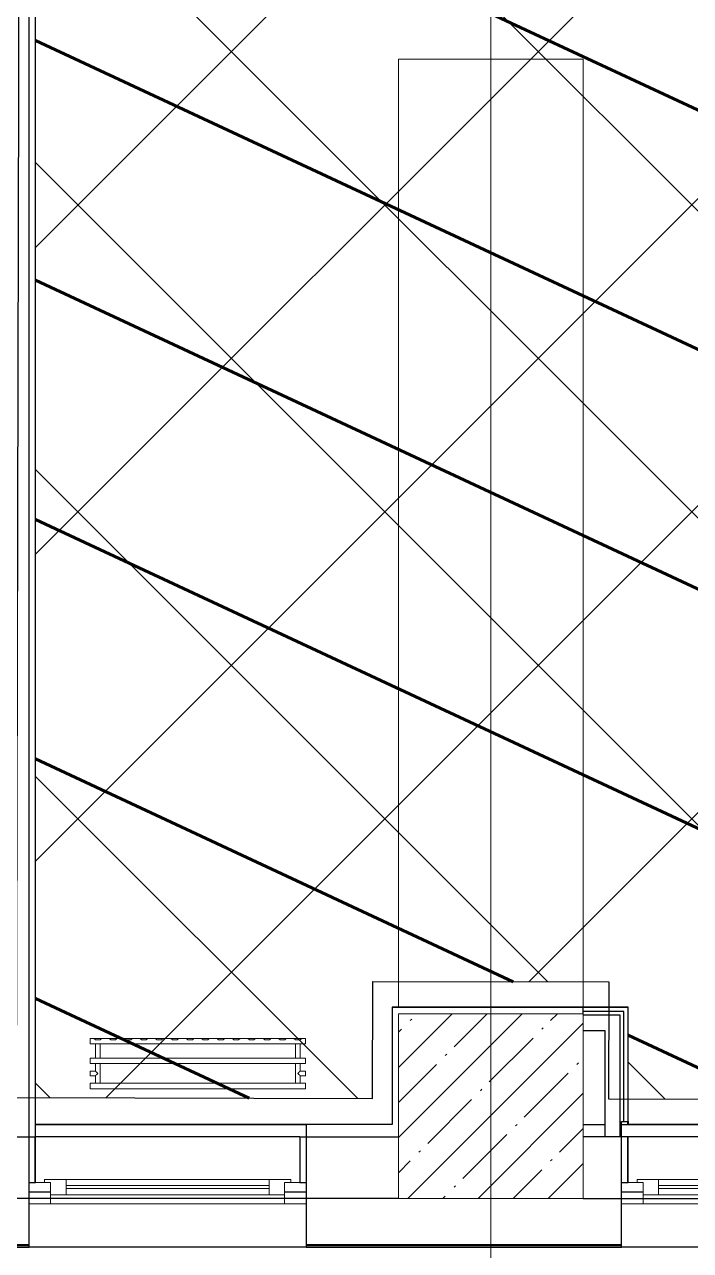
# Model space of a CAD drawing. Header units: millimetres. Extents: x -164500 to 426394, y -23753 to 102118.
# Drawn here: x 20760 to 22923, y -405 to 3577 of the extents above; entities that cross this region are included whole.
import ezdxf

# ---------------------------------------------------------------- set-up
doc = ezdxf.new("R2010")
doc.units = ezdxf.units.MM
for name, color, linetype, lineweight in [('0) шлифовка', 5, 'Continuous', 60), ('5.3) Л-7 Линолеум 4 вып', 230, 'Continuous', 30), ('A-FLOR', 7, 'Continuous', 9), ('A-GLAZ', 7, 'Continuous', 9), ('A-GLAZ-1', 7, 'Continuous', 5), ('S-COLS-1', 7, 'Continuous', 5), ('Оси', 7, 'Continuous', 9)]:
    doc.layers.add(name, color=color, linetype=linetype, lineweight=lineweight)
doc.layers.add('2) защита вин плитк', color=6, linetype='Continuous')
doc.layers.add('3.2.2) Нал-ой пол 4 вып', color=3, linetype='Continuous')
doc.layers.add('M-EQPM-1', color=7, linetype='Continuous', lineweight=9, true_color=0xb2b2b2)

# ---------------------------------------------------------------- blocks, each defined once
blk = doc.blocks.new('120_Окно_СКБ_1Ст - 120_Окно_СКБ_1Ст 900х2500_h_-V46-Объем проектирования 1 этажа')
at = {"layer": 'A-GLAZ'}
for p, q in [((-450, -127), (-450, -57)), ((-450, -57), (-380, -57)), ((-380, -57), (-380, -127)), ((380, -127), (380, -57)), ((380, -57), (450, -57)), ((450, -57), (450, -127)), ((380, -87), (-380, -87)), ((-380, -87), (-380, -127)), ((-330, -137), (-330, -87)), ((330, -137), (330, -87)), ((380, -127), (380, -87)), ((-380, -127), (-450, -127)), ((-380, -127), (-400, -127)), ((-400, -127), (-400, -137)), ((-400, -137), (400, -137)), ((400, -137), (-400, -137)), ((450, -127), (380, -127)), ((400, -127), (380, -127)), ((400, -137), (400, -127))]:
    blk.add_line(p, q, dxfattribs=at)
at = {"layer": 'A-GLAZ-1'}
for p, q in [((450, -57), (-450, -57)), ((-330, -107), (330, -107)), ((330, -117), (-330, -117)), ((-430, -127), (-400, -127)), ((400, -127), (430, -127))]:
    blk.add_line(p, q, dxfattribs=at)
blk = doc.blocks.new('120_Окно_СКБ_2Ст - 120_Окно_СКБ_2Ст 2800х2500_створка_-22445922-Объем проектирования 1 этажа')
at = {"layer": 'A-GLAZ'}
for p, q in [((-1400, -127), (-1400, -57)), ((-1400, -57), (-1330, -57)), ((-1330, -57), (-1330, -127)), ((500, -127), (500, -57)), ((500, -57), (570, -57)), ((570, -57), (570, -127)), ((1330, -127), (1330, -57)), ((1330, -57), (1400, -57)), ((1400, -57), (1400, -127)), ((500, -87), (-1330, -87)), ((-1330, -87), (-1330, -127)), ((-1280, -137), (-1280, -87)), ((450, -137), (450, -87)), ((500, -127), (500, -87)), ((1330, -87), (570, -87)), ((570, -87), (570, -127)), ((620, -137), (620, -87)), ((1280, -137), (1280, -87)), ((1330, -127), (1330, -87)), ((-1330, -127), (-1400, -127)), ((-1330, -127), (-1350, -127)), ((-1350, -127), (-1350, -137)), ((-1350, -137), (520, -137)), ((520, -137), (-1350, -137)), ((570, -127), (500, -127)), ((520, -127), (500, -127)), ((520, -137), (520, -127)), ((570, -127), (550, -127)), ((550, -127), (550, -137)), ((550, -137), (1350, -137)), ((1350, -137), (550, -137)), ((1400, -127), (1330, -127)), ((1350, -127), (1330, -127)), ((1350, -137), (1350, -127))]:
    blk.add_line(p, q, dxfattribs=at)
at = {"layer": 'A-GLAZ-1'}
for p, q in [((1400, -57), (-1400, -57)), ((-1280, -107), (450, -107)), ((450, -117), (-1280, -117)), ((620, -107), (1280, -107)), ((1280, -117), (620, -117)), ((-1380, -127), (-1350, -127)), ((520, -127), (550, -127)), ((1350, -127), (1380, -127))]:
    blk.add_line(p, q, dxfattribs=at)
blk = doc.blocks.new('BSC_Колонна _Прямоугольная - 600х600-V154-Объем проектирования 1 этажа')
at = {"layer": 'S-COLS-1'}
h = blk.add_hatch(dxfattribs=at)
h.set_pattern_fill('FP_156', color=256, style=0, pattern_type=2)
h.set_pattern_definition([(45, (-22210, -200), (-114.0493, 114.0493), []), (45, (-22095.95, -200), (-114.0493, 114.0493), [201.613, -40.323, 6.706, -33.617])])
h.paths.add_polyline_path([(300, -300), (300, 300), (-300, 300), (-300, -300)])
for p, q in [((300, 300), (-300, 300)), ((-300, 300), (-300, -300)), ((300, -300), (300, 300)), ((-300, -300), (300, -300))]:
    blk.add_line(p, q, dxfattribs=at)
blk = doc.blocks.new('radiator_prado_classic_z_tip_30_po exemplyaru - Classic Z Тип 30-500-30677900-Объем проектирования 1 этажа')
at = {"layer": 'M-EQPM-1'}
for p, q in [((0, 228), (0, 210)), ((700, 228), (0, 228)), ((0, 210), (0, 228)), ((0, 228), (12.5, 228)), ((0, 210), (700, 210)), ((17.8, 210), (0, 210)), ((12.5, 228), (37.5, 228)), ((37.5, 228), (12.5, 228)), ((12.5, 228), (37.5, 228)), ((12.5, 228), (17.5, 223)), ((12.5, 228), (17.5, 223)), ((32.5, 223), (17.5, 223)), ((17.5, 223), (32.5, 223)), ((17.5, 210), (17.5, 164)), ((17.5, 210), (17.5, 164)), ((17.8, 210), (17.5, 210)), ((17.5, 210), (17.8, 210)), ((17.8, 210), (17.5, 210)), ((17.5, 210), (32.5, 210)), ((32.2, 210), (17.8, 210)), ((17.8, 210), (32.2, 210)), ((32.2, 210), (17.8, 210)), ((32.5, 210), (32.2, 210)), ((32.2, 210), (32.5, 210)), ((32.5, 210), (32.2, 210)), ((667.8, 210), (32.2, 210)), ((32.5, 223), (37.5, 228)), ((37.5, 228), (32.5, 223)), ((32.5, 164), (32.5, 210)), ((32.5, 164), (32.5, 210)), ((37.5, 228), (62.5, 228)), ((62.5, 228), (87.5, 228)), ((87.5, 228), (62.5, 228)), ((62.5, 228), (87.5, 228)), ((62.5, 228), (67.5, 223)), ((62.5, 228), (67.5, 223)), ((82.5, 223), (67.5, 223)), ((67.5, 223), (82.5, 223)), ((82.5, 223), (87.5, 228)), ((87.5, 228), (82.5, 223)), ((87.5, 228), (112.5, 228)), ((112.5, 228), (137.5, 228)), ((137.5, 228), (112.5, 228)), ((112.5, 228), (137.5, 228)), ((112.5, 228), (117.5, 223)), ((112.5, 228), (117.5, 223)), ((132.5, 223), (117.5, 223)), ((117.5, 223), (132.5, 223)), ((132.5, 223), (137.5, 228)), ((137.5, 228), (132.5, 223)), ((137.5, 228), (162.5, 228)), ((162.5, 228), (187.5, 228)), ((187.5, 228), (162.5, 228)), ((162.5, 228), (187.5, 228)), ((162.5, 228), (167.5, 223)), ((162.5, 228), (167.5, 223)), ((182.5, 223), (167.5, 223)), ((167.5, 223), (182.5, 223)), ((182.5, 223), (187.5, 228)), ((187.5, 228), (182.5, 223)), ((187.5, 228), (212.5, 228)), ((212.5, 228), (237.5, 228)), ((237.5, 228), (212.5, 228)), ((212.5, 228), (237.5, 228)), ((212.5, 228), (217.5, 223)), ((212.5, 228), (217.5, 223)), ((232.5, 223), (217.5, 223)), ((217.5, 223), (232.5, 223)), ((232.5, 223), (237.5, 228)), ((237.5, 228), (232.5, 223)), ((237.5, 228), (262.5, 228)), ((262.5, 228), (287.5, 228)), ((287.5, 228), (262.5, 228)), ((262.5, 228), (287.5, 228)), ((262.5, 228), (267.5, 223)), ((262.5, 228), (267.5, 223)), ((282.5, 223), (267.5, 223)), ((267.5, 223), (282.5, 223)), ((282.5, 223), (287.5, 228)), ((287.5, 228), (282.5, 223)), ((287.5, 228), (312.5, 228)), ((312.5, 228), (337.5, 228)), ((337.5, 228), (312.5, 228)), ((312.5, 228), (337.5, 228)), ((312.5, 228), (317.5, 223)), ((312.5, 228), (317.5, 223)), ((332.5, 223), (317.5, 223)), ((317.5, 223), (332.5, 223)), ((332.5, 223), (337.5, 228)), ((337.5, 228), (332.5, 223)), ((337.5, 228), (362.5, 228)), ((362.5, 228), (387.5, 228)), ((387.5, 228), (362.5, 228)), ((362.5, 228), (387.5, 228)), ((362.5, 228), (367.5, 223)), ((362.5, 228), (367.5, 223)), ((382.5, 223), (367.5, 223)), ((367.5, 223), (382.5, 223)), ((382.5, 223), (387.5, 228)), ((387.5, 228), (382.5, 223)), ((387.5, 228), (412.5, 228)), ((412.5, 228), (437.5, 228)), ((437.5, 228), (412.5, 228)), ((412.5, 228), (437.5, 228)), ((412.5, 228), (417.5, 223)), ((412.5, 228), (417.5, 223)), ((432.5, 223), (417.5, 223)), ((417.5, 223), (432.5, 223)), ((432.5, 223), (437.5, 228)), ((437.5, 228), (432.5, 223)), ((437.5, 228), (462.5, 228)), ((462.5, 228), (487.5, 228)), ((487.5, 228), (462.5, 228)), ((462.5, 228), (487.5, 228)), ((462.5, 228), (467.5, 223)), ((462.5, 228), (467.5, 223)), ((482.5, 223), (467.5, 223)), ((467.5, 223), (482.5, 223)), ((482.5, 223), (487.5, 228)), ((487.5, 228), (482.5, 223)), ((487.5, 228), (512.5, 228)), ((512.5, 228), (537.5, 228)), ((537.5, 228), (512.5, 228)), ((512.5, 228), (537.5, 228)), ((512.5, 228), (517.5, 223)), ((512.5, 228), (517.5, 223)), ((532.5, 223), (517.5, 223)), ((517.5, 223), (532.5, 223)), ((532.5, 223), (537.5, 228)), ((537.5, 228), (532.5, 223)), ((537.5, 228), (562.5, 228)), ((562.5, 228), (587.5, 228)), ((587.5, 228), (562.5, 228)), ((562.5, 228), (587.5, 228)), ((562.5, 228), (567.5, 223)), ((562.5, 228), (567.5, 223)), ((582.5, 223), (567.5, 223)), ((567.5, 223), (582.5, 223)), ((582.5, 223), (587.5, 228)), ((587.5, 228), (582.5, 223)), ((587.5, 228), (612.5, 228)), ((612.5, 228), (637.5, 228)), ((637.5, 228), (612.5, 228)), ((612.5, 228), (637.5, 228)), ((612.5, 228), (617.5, 223)), ((617.5, 223), (612.5, 228)), ((632.5, 223), (617.5, 223)), ((617.5, 223), (632.5, 223)), ((632.5, 223), (637.5, 228)), ((637.5, 228), (632.5, 223)), ((637.5, 228), (662.5, 228)), ((662.5, 228), (687.5, 228)), ((687.5, 228), (662.5, 228)), ((662.5, 228), (687.5, 228)), ((662.5, 228), (667.5, 223)), ((662.5, 228), (667.5, 223)), ((682.5, 223), (667.5, 223)), ((667.5, 223), (682.5, 223)), ((667.5, 210), (667.5, 164)), ((667.5, 210), (667.5, 164)), ((667.8, 210), (667.5, 210)), ((667.5, 210), (682.5, 210)), ((667.8, 210), (667.5, 210)), ((667.5, 210), (667.8, 210)), ((668.5, 210), (667.8, 210)), ((682.2, 210), (667.8, 210)), ((667.8, 210), (682.2, 210)), ((671.2, 210), (668.5, 210)), ((673.1, 210), (671.2, 210)), ((682.2, 210), (673.1, 210)), ((682.5, 210), (682.2, 210)), ((682.5, 210), (682.2, 210)), ((682.2, 210), (682.5, 210)), ((700, 210), (682.2, 210)), ((682.5, 223), (687.5, 228)), ((687.5, 228), (682.5, 223)), ((682.5, 164), (682.5, 210)), ((682.5, 164), (682.5, 210)), ((689.2, 228), (700, 228)), ((700, 210), (700, 228)), ((700, 228), (700, 210)), ((700, 164), (0, 164)), ((0, 164), (0, 146)), ((0, 146), (0, 164)), ((0, 164), (17.8, 164)), ((17.8, 164), (17.5, 164)), ((17.5, 164), (17.8, 164)), ((17.8, 164), (17.5, 164)), ((17.5, 164), (32.5, 164)), ((32.2, 164), (17.8, 164)), ((17.8, 164), (32.2, 164)), ((32.2, 164), (17.8, 164)), ((32.5, 164), (32.2, 164)), ((32.2, 164), (32.5, 164)), ((32.5, 164), (32.2, 164)), ((32.2, 164), (667.8, 164)), ((667.8, 164), (667.5, 164)), ((667.5, 164), (682.5, 164)), ((667.8, 164), (667.5, 164)), ((667.5, 164), (667.8, 164)), ((675, 164), (667.8, 164)), ((682.2, 164), (667.8, 164)), ((667.8, 164), (682.2, 164)), ((678.7, 164), (675, 164)), ((682.2, 164), (678.7, 164)), ((682.5, 164), (682.2, 164)), ((682.5, 164), (682.2, 164)), ((682.2, 164), (682.5, 164)), ((682.2, 164), (700, 164)), ((700, 146), (700, 164)), ((700, 164), (700, 146)), ((0, 146), (700, 146)), ((18.5, 146), (0, 146)), ((17.5, 121.5), (0, 121.5)), ((17.5, 121.5), (0, 121.5)), ((0, 121.5), (0, 120.5)), ((0, 106.5), (0, 121.5)), ((0, 120.5), (0, 107.5)), ((0, 120.5), (0, 119.3)), ((0, 114), (0, 120.5)), ((0, 120.5), (0, 120.5)), ((17.5, 146), (17.5, 121.5)), ((17.5, 146), (17.5, 121.5)), ((17.5, 146), (18.5, 146)), ((18.5, 146), (17.5, 146)), ((17.5, 146), (18.5, 146)), ((32.5, 146), (17.5, 146)), ((18.5, 146), (32.2, 146)), ((32.2, 146), (18.5, 146)), ((18.5, 146), (32.2, 146)), ((32.2, 146), (32.5, 146)), ((32.5, 146), (32.2, 146)), ((32.2, 146), (32.5, 146)), ((667.8, 146), (32.2, 146)), ((32.5, 82), (32.5, 146)), ((32.5, 82), (32.5, 146)), ((667.5, 146), (667.5, 82)), ((667.5, 146), (667.5, 82)), ((667.5, 146), (667.8, 146)), ((682.5, 146), (667.5, 146)), ((667.5, 146), (667.8, 146)), ((667.8, 146), (667.5, 146)), ((667.8, 146), (675, 146)), ((667.8, 146), (681.5, 146)), ((681.5, 146), (667.8, 146)), ((675, 146), (681.5, 146)), ((681.5, 146), (682.5, 146)), ((681.5, 146), (682.5, 146)), ((682.5, 146), (681.5, 146)), ((700, 146), (681.5, 146)), ((682.5, 121.5), (682.5, 146)), ((682.5, 121.5), (682.5, 146)), ((700, 121.5), (682.5, 121.5)), ((700, 121.5), (682.5, 121.5)), ((700, 121.5), (700, 106.5)), ((700, 120.5), (700, 121.5)), ((700, 121.5), (700, 120.5)), ((700, 120.5), (700, 121.5)), ((700, 107.5), (700, 120.5)), ((700, 120.5), (700, 107.5)), ((700, 107.5), (700, 120.5)), ((0, 119.3), (0, 117.8)), ((0, 117.8), (0, 114)), ((0, 114), (0, 110.3)), ((0, 107.5), (0, 114)), ((0, 110.3), (0, 108.7)), ((0, 108.7), (0, 107.5)), ((0, 107.5), (0, 106.5)), ((0, 107.5), (0, 107.5)), ((0, 106.5), (17.5, 106.5)), ((0, 106.5), (17.5, 106.5)), ((700, 82), (0, 82)), ((0, 82), (0, 64)), ((0, 64), (0, 82)), ((0, 82), (18.5, 82)), ((17.5, 106.5), (17.5, 82)), ((17.5, 106.5), (17.5, 82)), ((18.5, 82), (17.5, 82)), ((17.5, 82), (18.5, 82)), ((18.5, 82), (17.5, 82)), ((17.5, 82), (32.5, 82)), ((32.2, 82), (18.5, 82)), ((18.5, 82), (32.2, 82)), ((32.2, 82), (18.5, 82)), ((32.5, 82), (32.2, 82)), ((32.2, 82), (32.5, 82)), ((32.5, 82), (32.2, 82)), ((32.2, 82), (667.8, 82)), ((667.8, 82), (667.5, 82)), ((667.5, 82), (682.5, 82)), ((667.8, 82), (667.5, 82)), ((667.5, 82), (667.8, 82)), ((669.7, 82), (667.8, 82)), ((681.5, 82), (667.8, 82)), ((667.8, 82), (681.5, 82)), ((681.5, 82), (669.7, 82)), ((682.5, 82), (681.5, 82)), ((682.5, 82), (681.5, 82)), ((681.5, 82), (682.5, 82)), ((681.5, 82), (700, 82)), ((682.5, 82), (682.5, 106.5)), ((682.5, 106.5), (700, 106.5)), ((682.5, 82), (682.5, 106.5)), ((682.5, 106.5), (700, 106.5)), ((700, 106.5), (700, 107.5)), ((700, 107.5), (700, 106.5)), ((700, 106.5), (700, 107.5)), ((700, 64), (700, 82)), ((700, 82), (700, 64)), ((700, 64), (0, 64)), ((0, 64), (700, 64))]:
    blk.add_line(p, q, dxfattribs=at)
for points, knots in [([(18.5, 120.5), (18.4, 120.6), (18.3, 120.7), (18.1, 120.9), (17.9, 121.1), (17.8, 121.2), (17.7, 121.3), (17.5, 121.5), (17.5, 121.5), (17.5, 121.5)], [0.7142857, 0.7142857, 0.7142857, 0.7142857, 0.75, 0.7857143, 0.8214286, 0.8571429, 0.8928571, 0.9285714, 1, 1, 1, 1]), ([(17.5, 121.5), (17.5, 121.5), (17.5, 121.5), (17.7, 121.3), (17.8, 121.2), (17.9, 121.1), (18.1, 120.9), (18.3, 120.7), (18.4, 120.6), (18.5, 120.5)], [0, 0, 0, 0, 0.0714286, 0.1071429, 0.1428571, 0.1785714, 0.2142857, 0.25, 0.2857143, 0.2857143, 0.2857143, 0.2857143]), ([(17.5, 121.5), (17.5, 121.5), (17.5, 121.5), (17.7, 121.3), (17.8, 121.2), (17.9, 121.1), (18.1, 120.9), (18.3, 120.7), (18.4, 120.6), (18.5, 120.5)], [0, 0, 0, 0, 0.0714286, 0.1071429, 0.1428571, 0.1785714, 0.2142857, 0.25, 0.2857143, 0.2857143, 0.2857143, 0.2857143]), ([(25, 114), (24.5, 114.5), (23.6, 115.4), (22.4, 116.6), (21.6, 117.4), (21.1, 117.9), (20.8, 118.2), (20.5, 118.5), (20.2, 118.8), (19.8, 119.1), (19.6, 119.4), (19.3, 119.7), (19, 120), (18.7, 120.3), (18.5, 120.5), (18.3, 120.7), (18.1, 120.9), (17.9, 121.1), (17.8, 121.2), (17.7, 121.3), (17.5, 121.5), (17.5, 121.5), (17.5, 121.5)], [0, 0, 0, 0, 0.142857, 0.285714, 0.357143, 0.392857, 0.428571, 0.464286, 0.5, 0.535714, 0.571429, 0.607143, 0.642857, 0.678571, 0.714286, 0.75, 0.785714, 0.821429, 0.857143, 0.892857, 0.928571, 1, 1, 1, 1]), ([(675, 114), (675.5, 114.5), (676.4, 115.4), (677.6, 116.6), (678.4, 117.4), (678.9, 117.9), (679.2, 118.2), (679.5, 118.5), (679.8, 118.8), (680.1, 119.2), (680.4, 119.4), (680.7, 119.7), (681, 120), (681.3, 120.3), (681.5, 120.5), (681.7, 120.7), (681.9, 120.9), (682.1, 121.1), (682.2, 121.2), (682.3, 121.3), (682.5, 121.5), (682.5, 121.5), (682.5, 121.5)], [0, 0, 0, 0, 0.142857, 0.285714, 0.357143, 0.392857, 0.428571, 0.464286, 0.5, 0.535714, 0.571429, 0.607143, 0.642857, 0.678571, 0.714286, 0.75, 0.785714, 0.821429, 0.857143, 0.892857, 0.928571, 1, 1, 1, 1]), ([(682.5, 121.5), (682.5, 121.5), (682.5, 121.5), (682.3, 121.3), (682.2, 121.2), (682.1, 121.1), (681.9, 120.9), (681.7, 120.7), (681.6, 120.6), (681.5, 120.5)], [0, 0, 0, 0, 0.0714286, 0.1071429, 0.1428571, 0.1785714, 0.2142857, 0.25, 0.2857143, 0.2857143, 0.2857143, 0.2857143]), ([(682.5, 121.5), (682.5, 121.5), (682.5, 121.5), (682.3, 121.3), (682.2, 121.2), (682.1, 121.1), (681.9, 120.9), (681.7, 120.7), (681.6, 120.6), (681.5, 120.5)], [0, 0, 0, 0, 0.0714286, 0.1071429, 0.1428571, 0.1785714, 0.2142857, 0.25, 0.2857143, 0.2857143, 0.2857143, 0.2857143]), ([(681.5, 120.5), (681.6, 120.6), (681.7, 120.7), (681.9, 120.9), (682.1, 121.1), (682.2, 121.2), (682.3, 121.3), (682.5, 121.5), (682.5, 121.5), (682.5, 121.5)], [0.7142857, 0.7142857, 0.7142857, 0.7142857, 0.75, 0.7857143, 0.8214286, 0.8571429, 0.8928571, 0.9285714, 1, 1, 1, 1]), ([(17.5, 106.5), (17.5, 106.5), (17.5, 106.5), (17.7, 106.7), (17.8, 106.8), (17.9, 106.9), (18.1, 107.1), (18.3, 107.3), (18.5, 107.5), (18.7, 107.7), (19, 108), (19.3, 108.3), (19.6, 108.6), (19.8, 108.9), (20.3, 109.3), (20.7, 109.7), (21.1, 110.1), (21.6, 110.6), (22.4, 111.4), (23.6, 112.6), (24.5, 113.5), (25, 114)], [0, 0, 0, 0, 0.071429, 0.107143, 0.142857, 0.178571, 0.214286, 0.25, 0.285714, 0.321429, 0.357143, 0.392857, 0.428571, 0.464286, 0.5, 0.571429, 0.607143, 0.642857, 0.714286, 0.857143, 1, 1, 1, 1]), ([(17.5, 106.5), (17.5, 106.5), (17.5, 106.5), (17.7, 106.7), (17.8, 106.8), (17.9, 106.9), (18.1, 107.1), (18.3, 107.3), (18.4, 107.4), (18.5, 107.5)], [0, 0, 0, 0, 0.0714286, 0.1071429, 0.1428571, 0.1785714, 0.2142857, 0.25, 0.2857143, 0.2857143, 0.2857143, 0.2857143]), ([(18.5, 107.5), (18.4, 107.4), (18.3, 107.3), (18.1, 107.1), (17.9, 106.9), (17.8, 106.8), (17.7, 106.7), (17.5, 106.5), (17.5, 106.5), (17.5, 106.5)], [0.7142857, 0.7142857, 0.7142857, 0.7142857, 0.75, 0.7857143, 0.8214286, 0.8571429, 0.8928571, 0.9285714, 1, 1, 1, 1]), ([(18.5, 107.5), (18.4, 107.4), (18.3, 107.3), (18.1, 107.1), (17.9, 106.9), (17.8, 106.8), (17.7, 106.7), (17.5, 106.5), (17.5, 106.5), (17.5, 106.5)], [0.7142857, 0.7142857, 0.7142857, 0.7142857, 0.75, 0.7857143, 0.8214286, 0.8571429, 0.8928571, 0.9285714, 1, 1, 1, 1]), ([(22.1, 116.9), (21.9, 117.1), (21.6, 117.4), (21.1, 117.9), (20.8, 118.2), (20.5, 118.5), (20.2, 118.8), (19.9, 119.2), (19.7, 119.3), (19.6, 119.4)], [0.2857143, 0.2857143, 0.2857143, 0.2857143, 0.3571429, 0.3928571, 0.4285714, 0.4642857, 0.5, 0.5357143, 0.5714286, 0.5714286, 0.5714286, 0.5714286]), ([(19.6, 119.4), (19.7, 119.3), (19.9, 119.2), (20.3, 118.7), (20.7, 118.3), (21.1, 117.9), (21.6, 117.4), (21.9, 117.1), (22.1, 116.9)], [0.4285714, 0.4285714, 0.4285714, 0.4285714, 0.4642857, 0.5, 0.5714286, 0.6071429, 0.6428571, 0.7142857, 0.7142857, 0.7142857, 0.7142857]), ([(19.6, 119.4), (19.7, 119.3), (19.8, 119.1), (20.3, 118.7), (20.7, 118.3), (21.1, 117.9), (21.6, 117.4), (21.9, 117.1), (22.1, 116.9)], [0.4285714, 0.4285714, 0.4285714, 0.4285714, 0.4642857, 0.5, 0.5714286, 0.6071429, 0.6428571, 0.7142857, 0.7142857, 0.7142857, 0.7142857]), ([(19.6, 108.6), (19.7, 108.7), (19.9, 108.8), (20.3, 109.3), (20.7, 109.7), (21.1, 110.1), (21.6, 110.6), (21.9, 110.9), (22.1, 111.1)], [0.4285714, 0.4285714, 0.4285714, 0.4285714, 0.4642857, 0.5, 0.5714286, 0.6071429, 0.6428571, 0.7142857, 0.7142857, 0.7142857, 0.7142857]), ([(22.1, 111.1), (21.9, 110.9), (21.6, 110.6), (21.1, 110.1), (20.8, 109.8), (20.5, 109.5), (20.2, 109.2), (19.9, 108.8), (19.7, 108.7), (19.6, 108.6)], [0.2857143, 0.2857143, 0.2857143, 0.2857143, 0.3571429, 0.3928571, 0.4285714, 0.4642857, 0.5, 0.5357143, 0.5714286, 0.5714286, 0.5714286, 0.5714286]), ([(22.1, 111.1), (21.9, 110.9), (21.6, 110.6), (21.1, 110.1), (20.8, 109.8), (20.5, 109.5), (20.2, 109.2), (19.8, 108.9), (19.7, 108.7), (19.6, 108.6)], [0.2857143, 0.2857143, 0.2857143, 0.2857143, 0.3571429, 0.3928571, 0.4285714, 0.4642857, 0.5, 0.5357143, 0.5714286, 0.5714286, 0.5714286, 0.5714286]), ([(682.5, 106.5), (682.5, 106.5), (682.5, 106.5), (682.3, 106.7), (682.2, 106.8), (682.1, 106.9), (681.9, 107.1), (681.7, 107.3), (681.5, 107.5), (681.3, 107.7), (681, 108), (680.7, 108.3), (680.4, 108.6), (680.1, 108.8), (679.7, 109.3), (679.3, 109.7), (678.9, 110.1), (678.4, 110.6), (677.6, 111.4), (676.4, 112.6), (675.5, 113.5), (675, 114)], [0, 0, 0, 0, 0.071429, 0.107143, 0.142857, 0.178571, 0.214286, 0.25, 0.285714, 0.321429, 0.357143, 0.392857, 0.428571, 0.464286, 0.5, 0.571429, 0.607143, 0.642857, 0.714286, 0.857143, 1, 1, 1, 1]), ([(680.4, 119.4), (680.3, 119.3), (680.1, 119.2), (679.7, 118.7), (679.3, 118.3), (678.9, 117.9), (678.4, 117.4), (678.1, 117.1), (677.9, 116.9)], [0.4285714, 0.4285714, 0.4285714, 0.4285714, 0.4642857, 0.5, 0.5714286, 0.6071429, 0.6428571, 0.7142857, 0.7142857, 0.7142857, 0.7142857]), ([(680.4, 119.4), (680.3, 119.3), (680.1, 119.2), (679.7, 118.7), (679.3, 118.3), (678.9, 117.9), (678.4, 117.4), (678.1, 117.1), (677.9, 116.9)], [0.4285714, 0.4285714, 0.4285714, 0.4285714, 0.4642857, 0.5, 0.5714286, 0.6071429, 0.6428571, 0.7142857, 0.7142857, 0.7142857, 0.7142857]), ([(677.9, 116.9), (678.1, 117.1), (678.4, 117.4), (678.9, 117.9), (679.2, 118.2), (679.5, 118.5), (679.8, 118.8), (680.1, 119.2), (680.3, 119.3), (680.4, 119.4)], [0.2857143, 0.2857143, 0.2857143, 0.2857143, 0.3571429, 0.3928571, 0.4285714, 0.4642857, 0.5, 0.5357143, 0.5714286, 0.5714286, 0.5714286, 0.5714286]), ([(677.9, 111.1), (678.1, 110.9), (678.4, 110.6), (678.9, 110.1), (679.2, 109.8), (679.5, 109.5), (679.8, 109.2), (680.1, 108.8), (680.3, 108.7), (680.4, 108.6)], [0.2857143, 0.2857143, 0.2857143, 0.2857143, 0.3571429, 0.3928571, 0.4285714, 0.4642857, 0.5, 0.5357143, 0.5714286, 0.5714286, 0.5714286, 0.5714286]), ([(677.9, 111.1), (678.1, 110.9), (678.4, 110.6), (678.9, 110.1), (679.2, 109.8), (679.5, 109.5), (679.8, 109.2), (680.1, 108.8), (680.3, 108.7), (680.4, 108.6)], [0.2857143, 0.2857143, 0.2857143, 0.2857143, 0.3571429, 0.3928571, 0.4285714, 0.4642857, 0.5, 0.5357143, 0.5714286, 0.5714286, 0.5714286, 0.5714286]), ([(680.4, 108.6), (680.3, 108.7), (680.1, 108.8), (679.7, 109.3), (679.3, 109.7), (678.9, 110.1), (678.4, 110.6), (678.1, 110.9), (677.9, 111.1)], [0.4285714, 0.4285714, 0.4285714, 0.4285714, 0.4642857, 0.5, 0.5714286, 0.6071429, 0.6428571, 0.7142857, 0.7142857, 0.7142857, 0.7142857]), ([(681.5, 107.5), (681.6, 107.4), (681.7, 107.3), (681.9, 107.1), (682.1, 106.9), (682.2, 106.8), (682.3, 106.7), (682.5, 106.5), (682.5, 106.5), (682.5, 106.5)], [0.7142857, 0.7142857, 0.7142857, 0.7142857, 0.75, 0.7857143, 0.8214286, 0.8571429, 0.8928571, 0.9285714, 1, 1, 1, 1]), ([(681.5, 107.5), (681.6, 107.4), (681.7, 107.3), (681.9, 107.1), (682.1, 106.9), (682.2, 106.8), (682.3, 106.7), (682.5, 106.5), (682.5, 106.5), (682.5, 106.5)], [0.7142857, 0.7142857, 0.7142857, 0.7142857, 0.75, 0.7857143, 0.8214286, 0.8571429, 0.8928571, 0.9285714, 1, 1, 1, 1]), ([(682.5, 106.5), (682.5, 106.5), (682.5, 106.5), (682.3, 106.7), (682.2, 106.8), (682.1, 106.9), (681.9, 107.1), (681.7, 107.3), (681.6, 107.4), (681.5, 107.5)], [0, 0, 0, 0, 0.0714286, 0.1071429, 0.1428571, 0.1785714, 0.2142857, 0.25, 0.2857143, 0.2857143, 0.2857143, 0.2857143])]:
    blk.add_open_spline(points, degree=3, knots=knots, dxfattribs=at)
for points in [[(19.6, 119.4), (19.5, 119.5), (19.3, 119.7), (19, 120), (18.7, 120.3), (18.6, 120.4), (18.5, 120.5)], [(18.5, 120.5), (18.6, 120.4), (18.7, 120.3), (19, 120), (19.3, 119.7), (19.5, 119.5), (19.6, 119.4)], [(18.5, 120.5), (18.6, 120.4), (18.7, 120.3), (19, 120), (19.3, 119.7), (19.5, 119.5), (19.6, 119.4)], [(681.5, 120.5), (681.4, 120.4), (681.3, 120.3), (681, 120), (680.7, 119.7), (680.5, 119.5), (680.4, 119.4)], [(681.5, 120.5), (681.4, 120.4), (681.3, 120.3), (681, 120), (680.7, 119.7), (680.5, 119.5), (680.4, 119.4)], [(680.4, 119.4), (680.5, 119.5), (680.7, 119.7), (681, 120), (681.3, 120.3), (681.4, 120.4), (681.5, 120.5)], [(18.5, 107.5), (18.6, 107.6), (18.7, 107.7), (19, 108), (19.3, 108.3), (19.5, 108.5), (19.6, 108.6)], [(19.6, 108.6), (19.5, 108.5), (19.3, 108.3), (19, 108), (18.7, 107.7), (18.6, 107.6), (18.5, 107.5)], [(19.6, 108.6), (19.5, 108.5), (19.3, 108.3), (19, 108), (18.7, 107.7), (18.6, 107.6), (18.5, 107.5)], [(25, 114), (24.5, 114.5), (23.6, 115.4), (22.6, 116.4), (22.1, 116.9)], [(22.1, 116.9), (22.6, 116.4), (23.6, 115.4), (24.5, 114.5), (25, 114)], [(22.1, 116.9), (22.6, 116.4), (23.6, 115.4), (24.5, 114.5), (25, 114)], [(22.1, 111.1), (22.6, 111.6), (23.6, 112.6), (24.5, 113.5), (25, 114)], [(25, 114), (24.5, 113.5), (23.6, 112.6), (22.6, 111.6), (22.1, 111.1)], [(25, 114), (24.5, 113.5), (23.6, 112.6), (22.6, 111.6), (22.1, 111.1)], [(677.9, 116.9), (677.4, 116.4), (676.4, 115.4), (675.5, 114.5), (675, 114)], [(677.9, 116.9), (677.4, 116.4), (676.4, 115.4), (675.5, 114.5), (675, 114)], [(675, 114), (675.5, 114.5), (676.4, 115.4), (677.4, 116.4), (677.9, 116.9)], [(675, 114), (675.5, 113.5), (676.4, 112.6), (677.4, 111.6), (677.9, 111.1)], [(675, 114), (675.5, 113.5), (676.4, 112.6), (677.4, 111.6), (677.9, 111.1)], [(677.9, 111.1), (677.4, 111.6), (676.4, 112.6), (675.5, 113.5), (675, 114)], [(680.4, 108.6), (680.5, 108.5), (680.7, 108.3), (681, 108), (681.3, 107.7), (681.4, 107.6), (681.5, 107.5)], [(680.4, 108.6), (680.5, 108.5), (680.7, 108.3), (681, 108), (681.3, 107.7), (681.4, 107.6), (681.5, 107.5)], [(681.5, 107.5), (681.4, 107.6), (681.3, 107.7), (681, 108), (680.7, 108.3), (680.5, 108.5), (680.4, 108.6)]]:
    blk.add_open_spline(points, degree=3, dxfattribs=at)

msp = doc.modelspace()

# ---------------------------------------------------------------- hatches: boundary and pattern name
at = {"layer": '0) шлифовка', "true_color": 0x2776bb}
h = msp.add_hatch(dxfattribs=at)
h.set_pattern_fill('ANSI31', color=152, scale=222, angle=110)
h.paths.add_polyline_path([(25007.933, 7619.789), (22574.702, 7625.501), (22574.702, 7563.938), (22594.702, 7563.938), (22595.702, 7563.938), (22595.702, 7142.938), (21953.702, 7142.938), (21953.702, 7226.958), (21907.002, 7227.068), (21907.697, 7522.938), (20795.702, 7522.938), (20795.702, 91.657), (21890.247, 89.087), (21891.139, 469.086), (22658.137, 467.286), (22657.943, 384.938), (22720.702, 384.938), (22720.702, 87.138), (25540.237, 80.519), (25541.129, 460.518), (26431.629, 458.428), (26431.456, 384.938), (26494.204, 384.938), (26494.204, 78.28), (29189.97, 71.952), (29190.862, 451.951), (29390.862, 451.481), (29405.825, 6825.938), (27604.702, 6825.938), (27603.702, 6825.938), (27603.702, 6896.694), (27556.243, 6896.806), (27557.713, 7522.938), (26245.702, 7522.938), (26245.702, 6832.938), (25053.702, 6832.938), (25053.702, 6909.68), (25006.266, 6909.791)])
at = {"layer": '2) защита вин плитк'}
h = msp.add_hatch(dxfattribs=at)
h.set_pattern_fill('ANSI31', color=256, scale=222)
h.paths.add_polyline_path([(25007.933, 7619.789), (22574.702, 7625.501), (22574.702, 7563.938), (22594.702, 7563.938), (22595.702, 7563.938), (22595.702, 7142.938), (21953.702, 7142.938), (21953.702, 7226.958), (21907.002, 7227.068), (21907.697, 7522.938), (20795.702, 7522.938), (20795.702, 91.657), (21890.247, 89.087), (21891.139, 469.086), (22658.137, 467.286), (22657.943, 384.938), (22720.702, 384.938), (22720.702, 87.138), (25540.237, 80.519), (25541.129, 460.518), (26431.629, 458.428), (26431.456, 384.938), (26494.204, 384.938), (26494.204, 78.28), (29189.97, 71.952), (29190.862, 451.951), (29390.862, 451.481), (29405.825, 6825.938), (27604.702, 6825.938), (27603.702, 6825.938), (27603.702, 6896.694), (27556.243, 6896.806), (27557.713, 7522.938), (26245.702, 7522.938), (26245.702, 6832.938), (25053.702, 6832.938), (25053.702, 6909.68), (25006.266, 6909.791)])
at = {"layer": '3.2.2) Нал-ой пол 4 вып'}
h = msp.add_hatch(dxfattribs=at)
h.set_pattern_fill('ANSI31', color=256, scale=222)
h.paths.add_polyline_path([(25007.933, 7619.789), (22574.702, 7625.501), (22574.702, 7563.938), (22594.702, 7563.938), (22595.702, 7563.938), (22595.702, 7142.938), (21953.702, 7142.938), (21953.702, 7226.958), (21907.002, 7227.068), (21907.697, 7522.938), (20795.702, 7522.938), (20795.702, 91.657), (21890.247, 89.087), (21891.139, 469.086), (22658.137, 467.286), (22657.943, 384.938), (22720.702, 384.938), (22720.702, 87.138), (25540.237, 80.519), (25541.129, 460.518), (26431.629, 458.428), (26431.456, 384.938), (26494.204, 384.938), (26494.204, 78.28), (29189.97, 71.952), (29190.862, 451.951), (29390.862, 451.481), (29405.825, 6825.938), (27604.702, 6825.938), (27603.702, 6825.938), (27603.702, 6896.694), (27556.243, 6896.806), (27557.713, 7522.938), (26245.702, 7522.938), (26245.702, 6832.938), (25053.702, 6832.938), (25053.702, 6909.68), (25006.266, 6909.791)])
at = {"layer": '5.3) Л-7 Линолеум 4 вып'}
h = msp.add_hatch(dxfattribs=at)
h.set_pattern_fill('ANSI37', color=256, scale=222)
h.paths.add_polyline_path([(25007.933, 7619.789), (22574.702, 7625.501), (22574.702, 7563.938), (22594.702, 7563.938), (22595.702, 7563.938), (22595.702, 7142.938), (21953.702, 7142.938), (21953.702, 7226.958), (21907.002, 7227.068), (21907.697, 7522.938), (20795.702, 7522.938), (20795.702, 91.657), (21890.247, 89.087), (21891.139, 469.086), (22658.137, 467.286), (22657.943, 384.938), (22720.702, 384.938), (22720.702, 87.138), (25540.237, 80.519), (25541.129, 460.518), (26431.629, 458.428), (26431.456, 384.938), (26494.204, 384.938), (26494.204, 78.28), (29189.97, 71.952), (29190.862, 451.951), (29390.862, 451.481), (29405.825, 6825.938), (27604.702, 6825.938), (27603.702, 6825.938), (27603.702, 6896.694), (27556.243, 6896.806), (27557.713, 7522.938), (26245.702, 7522.938), (26245.702, 6832.938), (25053.702, 6832.938), (25053.702, 6909.68), (25006.266, 6909.791)])

# ---------------------------------------------------------------- linework, layer by layer
for p, q in [((20774.702, -386.062), (20774.702, 7543.938)), ((20795.702, 4.938), (20795.702, 7522.938)), ((21953.702, 384.938), (21953.702, 4.938)), ((22720.702, 384.938), (21953.702, 384.938)), ((22574.702, 363.938), (22574.702, 383.938)), ((22707.202, 371.438), (22574.702, 371.438)), ((22694.702, 358.938), (22574.702, 358.938)), ((22694.702, -36.062), (22694.702, 358.938)), ((22707.202, 13.938), (22707.202, 371.438)), ((22720.702, 13.938), (22720.702, 384.938)), ((22574.702, 308.938), (22644.702, 308.938)), ((22644.702, 308.938), (22644.702, -36.062)), ((22719.702, 121.661), (22719.702, 13.938)), ((20794.702, 3.938), (20795.702, 3.938)), ((20795.702, 4.938), (20795.702, 3.938)), ((20795.702, 4.938), (21674.702, 4.938)), ((20795.702, 3.938), (21674.702, 3.938)), ((20795.702, -36.062), (20795.702, 3.938)), ((21674.702, 4.938), (21674.702, 3.938)), ((21674.702, 4.938), (21954.702, 4.938)), ((21674.702, 3.938), (21674.702, -386.062)), ((21954.702, 3.938), (21674.702, 3.938)), ((21954.702, 4.938), (21954.702, 3.938)), ((22574.702, 3.938), (22644.702, 3.938)), ((22699.702, -386.062), (22699.702, 13.938)), ((22699.702, 13.938), (22719.702, 13.938)), ((22699.702, 3.938), (25499.702, 3.938)), ((22719.702, 13.938), (22720.702, 13.938)), ((22719.702, 3.938), (22719.702, 13.938)), ((22720.702, 13.938), (22720.702, 4.938)), ((22720.702, 4.938), (25499.702, 4.938)), ((19404.702, -36.062), (20794.702, -36.062)), ((20794.702, -184.062), (20794.702, -36.062)), ((20795.702, -36.062), (20794.702, -36.062)), ((21653.702, -36.062), (20795.702, -36.062)), ((20795.702, -184.062), (20795.702, -36.062)), ((21653.702, -36.062), (21653.702, -184.062)), ((21654.702, -36.062), (21653.702, -36.062)), ((21654.702, -36.062), (21974.702, -36.062)), ((21654.702, -36.062), (21654.702, -184.062)), ((22719.702, -36.062), (22574.702, -36.062)), ((22719.702, -184.062), (22719.702, -36.062)), ((22720.702, -36.062), (22719.702, -36.062)), ((25478.702, -36.062), (22720.702, -36.062)), ((22720.702, -184.062), (22720.702, -36.062)), ((20774.702, -184.062), (20794.702, -184.062)), ((20794.702, -184.062), (20795.702, -184.062)), ((21653.702, -184.062), (21654.702, -184.062)), ((21654.702, -184.062), (21674.702, -184.062)), ((22699.702, -184.062), (22719.702, -184.062)), ((22719.702, -184.062), (22720.702, -184.062)), ((21974.702, -236.062), (14924.702, -236.062)), ((20844.702, -216.062), (20774.702, -216.062)), ((21674.702, -216.062), (21604.702, -216.062)), ((22574.702, -236.062), (22699.702, -236.062)), ((22769.702, -216.062), (22699.702, -216.062)), ((22699.702, -236.062), (25624.702, -236.062)), ((19424.702, -386.062), (20774.702, -386.062)), ((19424.702, -389.062), (20774.702, -389.062)), ((19424.702, -394.062), (20774.702, -394.062)), ((20774.702, -394.062), (20774.702, -386.062)), ((21674.702, -394.062), (20774.702, -394.062)), ((21674.702, -386.062), (21674.702, -394.062)), ((21674.702, -386.062), (22699.702, -386.062)), ((21674.702, -389.062), (22699.702, -389.062)), ((21674.702, -394.062), (22699.702, -394.062)), ((22699.702, -394.062), (22699.702, -386.062)), ((25499.702, -394.062), (22699.702, -394.062))]:
    msp.add_line(p, q)
at = {"flags": 128}
msp.add_lwpolyline([(27557.879, 7593.804), (26199.883, 7596.991), (26198.263, 6906.993), (25006.266, 6909.791), (25007.933, 7619.789), (22549.94, 7625.559), (22549.001, 7225.56), (21907.002, 7227.068), (21907.895, 7607.066), (20749.898, 7609.785), (20732.25, 91.805), (21890.247, 89.087), (21891.139, 469.086), (22658.137, 467.286), (22657.245, 87.287), (25540.237, 80.519), (25541.129, 460.518), (26431.629, 458.428), (26430.737, 78.429), (29189.97, 71.952), (29190.862, 451.951), (29390.862, 451.481), (29405.981, 6892.463), (27556.243, 6896.806)], close=True, dxfattribs=at)
at = {"layer": 'A-FLOR'}
for p, q in [((20794.702, 3.938), (20794.702, 7522.938)), ((21974.702, 383.938), (21974.702, 3463.938)), ((21974.702, 3463.938), (22574.702, 3463.938)), ((22574.702, 3463.938), (22574.702, 383.938)), ((22719.702, 383.938), (21954.702, 383.938)), ((21954.702, 383.938), (21954.702, 4.938)), ((22719.702, 121.661), (22719.702, 383.938))]:
    msp.add_line(p, q, dxfattribs=at)
at = {"layer": 'Оси'}
msp.add_lwpolyline([(22274.702, -2042.321), (22274.702, 2957.679), (22274.702, 22262.009), (22274.702, 27262.009)], dxfattribs=at)

# ---------------------------------------------------------------- block references
msp.add_blockref('BSC_Колонна _Прямоугольная - 600х600-V154-Объем проектирования 1 этажа', (22274.702, 63.938))
at = {"color": 3, "rotation": 180}
for name, p in [('120_Окно_СКБ_1Ст - 120_Окно_СКБ_1Ст 900х2500_h_-V46-Объем проектирования 1 этажа', (21224.702, -311.062)), ('120_Окно_СКБ_2Ст - 120_Окно_СКБ_2Ст 2800х2500_створка_-22445922-Объем проектирования 1 этажа', (24099.702, -311.062))]:
    msp.add_blockref(name, p, dxfattribs=at)
at = {"layer": 'M-EQPM-1'}
msp.add_blockref('radiator_prado_classic_z_tip_30_po exemplyaru - Classic Z Тип 30-500-30677900-Объем проектирования 1 этажа', (20972.695, 55.938), dxfattribs=at)

doc.saveas('drawing.dxf')
